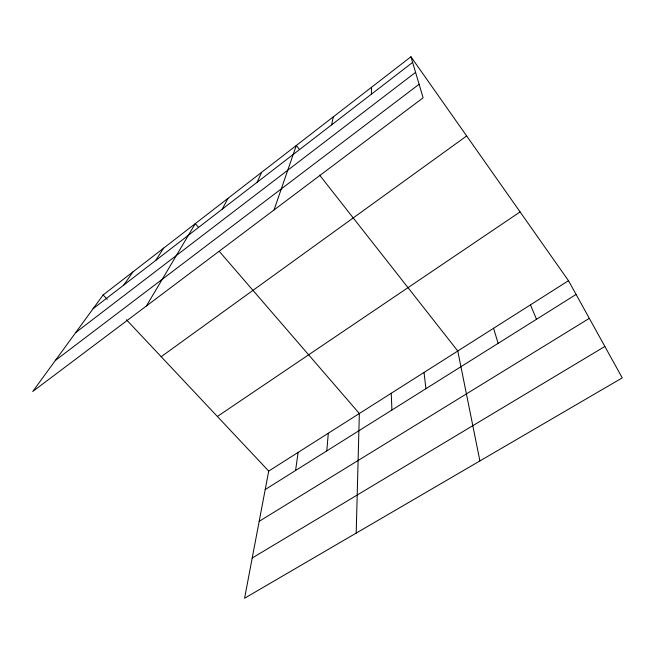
<?xml version="1.0" encoding="UTF-8"?>
<svg xmlns="http://www.w3.org/2000/svg" width="655" height="655" viewBox="0 0 655 655"><rect width="100%" height="100%" fill="white"/><g stroke="black" fill="none" stroke-linecap="round" stroke-linejoin="round"><path stroke-width="0.98" d="M371.418 94.173L371.45 87.328M356.189 533.121L359.341 413.526L219.294 251.364M326.779 450.902L328.311 433.233M295.569 470.495L298.115 452.408M568.491 280.708L268.714 471.076L244.577 598.236L622.25 377.878L568.491 280.708L410.955 56.764L103.122 294.955L32.75 391.477L423.114 97.808L410.955 56.764M331.635 124.835L333.256 116.885M274.027 209.968L296.314 145.467L299.466 149.471M257.145 182.254L261.599 172.331M222.233 209.166L227.956 198.367M146.384 305.991L195.329 223.609L198.653 227.465M155.661 260.477L163.676 248.106M123.901 284.966L132.957 271.874M93.1 308.71L412.625 62.405M75.702 332.568L415.573 72.361M55.356 360.471L419.102 84.258M161.179 356.705L466.663 135.953M217.378 416.474L520.095 211.909M265.209 489.547L576.081 294.439M259.183 521.314L589.312 318.346M252.216 558.011L604.868 346.454M103.122 294.955L107.24 299.335M126.431 319.755L268.714 471.076M319.599 175.106L457.779 351.014L479.91 460.932M530.46 304.862L536.486 319.288M493.575 328.286L498.119 343.367M424.039 372.441L425.922 388.685M391.24 393.27L391.919 410.022"/></g></svg>
